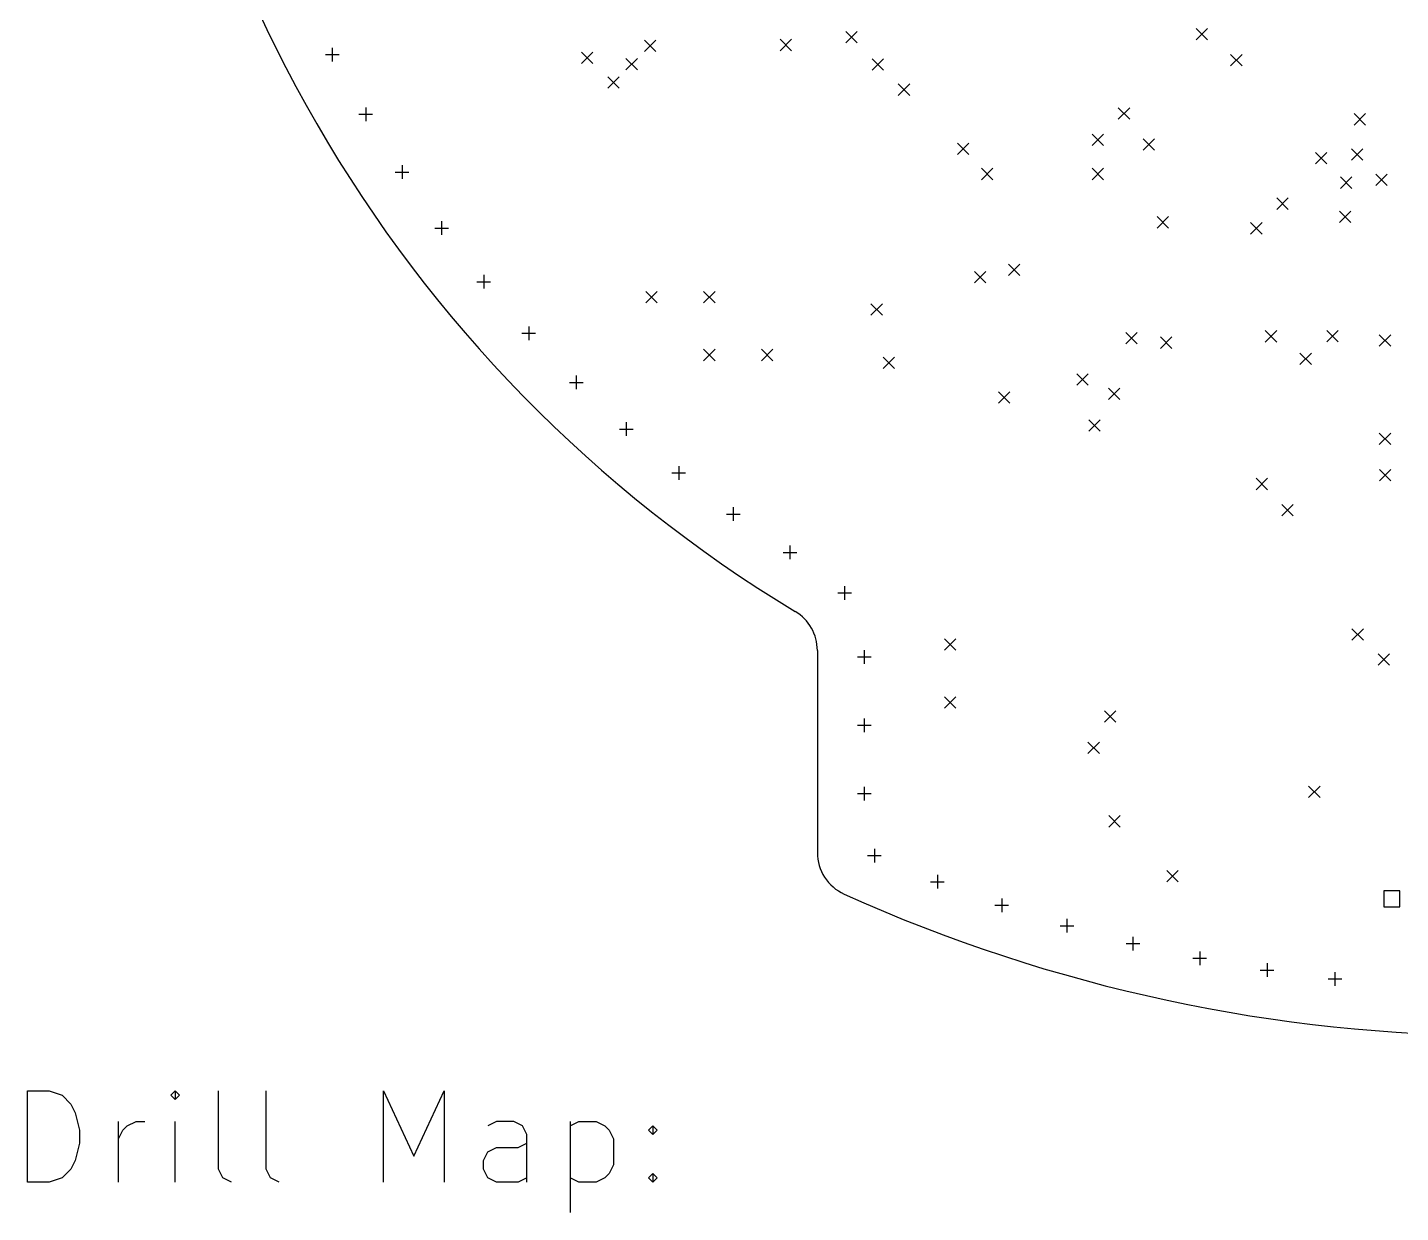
# Model space of a CAD drawing. Extents: x 112 to 184, y -158 to -48.
# Drawn here: x 116.18 to 146.29, y -128.88 to -102.88 of the extents above; entities that cross this region are included whole.
import ezdxf

# ---------------------------------------------------------------- set-up
doc = ezdxf.new("R2010")
doc.units = 0
doc.layers.add('BLACK', color=7, linetype='CONTINUOUS')

msp = doc.modelspace()

# ---------------------------------------------------------------- linework, layer by layer
at = {"layer": 'BLACK', "linetype": 'CONTINUOUS'}
for p, q in [((134.124946, -102.975554), (134.374946, -103.225554)), ((134.374946, -102.975554), (134.124946, -103.225554)), ((141.8054, -102.9051), (142.0554, -103.1551)), ((142.0554, -102.9051), (141.8054, -103.1551)), ((129.7054, -103.1651), (129.9554, -103.4151)), ((129.9554, -103.1651), (129.7054, -103.4151)), ((132.6854, -103.1451), (132.9354, -103.3951)), ((132.9354, -103.1451), (132.6854, -103.3951)), ((122.710779, -103.481102), (123.010779, -103.481102)), ((122.860779, -103.331102), (122.860779, -103.631102)), ((128.3254, -103.4251), (128.5754, -103.6751)), ((128.5754, -103.4251), (128.3254, -103.6751)), ((129.303082, -103.564154), (129.553082, -103.814154)), ((129.553082, -103.564154), (129.303082, -103.814154)), ((134.7004, -103.5751), (134.9504, -103.8251)), ((134.9504, -103.5751), (134.7004, -103.8251)), ((142.5654, -103.4751), (142.8154, -103.7251)), ((142.8154, -103.4751), (142.5654, -103.7251)), ((128.9054, -103.9651), (129.1554, -104.2151)), ((129.1554, -103.9651), (128.9054, -104.2151)), ((135.2754, -104.1251), (135.5254, -104.3751)), ((135.5254, -104.1251), (135.2754, -104.3751)), ((123.443345, -104.789858), (123.743345, -104.789858)), ((123.593345, -104.639858), (123.593345, -104.939858)), ((140.1004, -104.6501), (140.3504, -104.9001)), ((140.3504, -104.6501), (140.1004, -104.9001)), ((145.2754, -104.7751), (145.5254, -105.0251)), ((145.5254, -104.7751), (145.2754, -105.0251)), ((139.5254, -105.2251), (139.7754, -105.4751)), ((139.7754, -105.2251), (139.5254, -105.4751)), ((140.6454, -105.3251), (140.8954, -105.5751)), ((140.8954, -105.3251), (140.6454, -105.5751)), ((136.5754, -105.4251), (136.8254, -105.6751)), ((136.8254, -105.4251), (136.5754, -105.6751)), ((144.4254, -105.6251), (144.6754, -105.8751)), ((144.6754, -105.6251), (144.4254, -105.8751)), ((145.2154, -105.5451), (145.4654, -105.7951)), ((145.4654, -105.5451), (145.2154, -105.7951)), ((124.39271, -105.908918), (124.39271, -106.208918)), ((137.1004, -105.9751), (137.3504, -106.2251)), ((137.3504, -105.9751), (137.1004, -106.2251)), ((139.5254, -105.9751), (139.7754, -106.2251)), ((139.7754, -105.9751), (139.5254, -106.2251)), ((124.24271, -106.058918), (124.54271, -106.058918)), ((144.9754, -106.1651), (145.2254, -106.4151)), ((145.2254, -106.1651), (144.9754, -106.4151)), ((145.7504, -106.1001), (146.0004, -106.3501)), ((146.0004, -106.1001), (145.7504, -106.3501)), ((143.5754, -106.6251), (143.8254, -106.8751)), ((143.8254, -106.6251), (143.5754, -106.8751)), ((125.256725, -107.134877), (125.256725, -107.434877)), ((140.9554, -107.0351), (141.2054, -107.2851)), ((141.2054, -107.0351), (140.9554, -107.2851)), ((143.003418, -107.1667), (143.253418, -107.4167)), ((143.253418, -107.1667), (143.003418, -107.4167)), ((144.953994, -106.914297), (145.203994, -107.164297)), ((145.203994, -106.914297), (144.953994, -107.164297)), ((125.106725, -107.284877), (125.406725, -107.284877)), ((137.691667, -108.078833), (137.941667, -108.328833)), ((137.941667, -108.078833), (137.691667, -108.328833)), ((126.183079, -108.314442), (126.183079, -108.614442)), ((136.9454, -108.2351), (137.1954, -108.4851)), ((137.1954, -108.2351), (136.9454, -108.4851)), ((126.033079, -108.464442), (126.333079, -108.464442)), ((129.7354, -108.6751), (129.9854, -108.9251)), ((129.9854, -108.6751), (129.7354, -108.9251)), ((131.0054, -108.6751), (131.2554, -108.9251)), ((131.2554, -108.6751), (131.0054, -108.9251)), ((134.6754, -108.9451), (134.9254, -109.1951)), ((134.9254, -108.9451), (134.6754, -109.1951)), ((127.019273, -109.594442), (127.319273, -109.594442)), ((127.169273, -109.444442), (127.169273, -109.744442)), ((140.2654, -109.5751), (140.5154, -109.8251)), ((140.5154, -109.5751), (140.2654, -109.8251)), ((143.3254, -109.5351), (143.5754, -109.7851)), ((143.5754, -109.5351), (143.3254, -109.7851)), ((144.6754, -109.53465), (144.9254, -109.78465)), ((144.9254, -109.53465), (144.6754, -109.78465)), ((141.0254, -109.6751), (141.2754, -109.9251)), ((141.2754, -109.6751), (141.0254, -109.9251)), ((145.8254, -109.6251), (146.0754, -109.8751)), ((146.0754, -109.6251), (145.8254, -109.8751)), ((131.0054, -109.9451), (131.2554, -110.1951)), ((131.2554, -109.9451), (131.0054, -110.1951)), ((132.2754, -109.9451), (132.5254, -110.1951)), ((132.5254, -109.9451), (132.2754, -110.1951)), ((134.9454, -110.1151), (135.1954, -110.3651)), ((135.1954, -110.1151), (134.9454, -110.3651)), ((144.0854, -110.0306), (144.3354, -110.2806)), ((144.3354, -110.0306), (144.0854, -110.2806)), ((128.212672, -110.521858), (128.212672, -110.821858)), ((139.193535, -110.4851), (139.443535, -110.7351)), ((139.443535, -110.4851), (139.193535, -110.7351)), ((128.062672, -110.671858), (128.362672, -110.671858)), ((139.8854, -110.7951), (140.1354, -111.0451)), ((140.1354, -110.7951), (139.8854, -111.0451)), ((137.4754, -110.8751), (137.7254, -111.1251)), ((137.7254, -110.8751), (137.4754, -111.1251)), ((129.16047, -111.693787), (129.46047, -111.693787)), ((129.31047, -111.543787), (129.31047, -111.843787)), ((139.4554, -111.4906), (139.7054, -111.7406)), ((139.7054, -111.4906), (139.4554, -111.7406)), ((145.8254, -111.7851), (146.0754, -112.0351)), ((146.0754, -111.7851), (145.8254, -112.0351)), ((130.459717, -112.50749), (130.459717, -112.80749)), ((145.827325, -112.580708), (146.077325, -112.830708)), ((146.077325, -112.580708), (145.827325, -112.830708)), ((130.309717, -112.65749), (130.609717, -112.65749)), ((143.1254, -112.7751), (143.3754, -113.0251)), ((143.3754, -112.7751), (143.1254, -113.0251)), ((131.657334, -113.41038), (131.657334, -113.71038)), ((143.68822, -113.3506), (143.93822, -113.6006)), ((143.93822, -113.3506), (143.68822, -113.6006)), ((131.507334, -113.56038), (131.807334, -113.56038)), ((132.750105, -114.400034), (133.050105, -114.400034)), ((132.900105, -114.250034), (132.900105, -114.550034)), ((133.945814, -115.289815), (134.245814, -115.289815)), ((134.095814, -115.139815), (134.095814, -115.439815)), ((145.2254, -116.0751), (145.4754, -116.3251)), ((145.4754, -116.0751), (145.2254, -116.3251)), ((134.5304, -116.542305), (134.5304, -116.842305)), ((136.2854, -116.2951), (136.5354, -116.5451)), ((136.5354, -116.2951), (136.2854, -116.5451)), ((133.5004, -116.551943), (133.500401, -120.98397)), ((134.3804, -116.692305), (134.6804, -116.692305)), ((145.8004, -116.6251), (146.0504, -116.8751)), ((146.0504, -116.6251), (145.8004, -116.8751)), ((136.2854, -117.5651), (136.5354, -117.8151)), ((136.5354, -117.5651), (136.2854, -117.8151)), ((134.5304, -118.042307), (134.5304, -118.342307)), ((139.8004, -117.8751), (140.0504, -118.1251)), ((140.0504, -117.8751), (139.8004, -118.1251)), ((134.3804, -118.192307), (134.6804, -118.192307)), ((139.4354, -118.5651), (139.6854, -118.8151)), ((139.6854, -118.5651), (139.4354, -118.8151)), ((134.5304, -119.542309), (134.5304, -119.842309)), ((144.2754, -119.5251), (144.5254, -119.7751)), ((144.5254, -119.5251), (144.2754, -119.7751)), ((134.3804, -119.692309), (134.6804, -119.692309)), ((139.8954, -120.1751), (140.1454, -120.4251)), ((140.1454, -120.1751), (139.8954, -120.4251)), ((134.600131, -121.04977), (134.900131, -121.04977)), ((134.750131, -120.89977), (134.750131, -121.19977)), ((135.984941, -121.625911), (136.284941, -121.625911)), ((136.134941, -121.475911), (136.134941, -121.775911)), ((141.1654, -121.3751), (141.4154, -121.6251)), ((141.4154, -121.3751), (141.1654, -121.6251)), ((146.277178, -121.823322), (145.923622, -121.823322)), ((145.923622, -121.823322), (145.923622, -122.176878)), ((146.277178, -122.176878), (146.277178, -121.823322)), ((137.393842, -122.140322), (137.693842, -122.140322)), ((137.543842, -121.990322), (137.543842, -122.290322)), ((145.923622, -122.176878), (146.277178, -122.176878)), ((138.974093, -122.442007), (138.974093, -122.742007)), ((138.824093, -122.592007), (139.124093, -122.592007)), ((140.422902, -122.830077), (140.422902, -123.130077)), ((140.272902, -122.980077), (140.572902, -122.980077)), ((141.887432, -123.153778), (141.887432, -123.453778)), ((141.737432, -123.303778), (142.037432, -123.303778)), ((143.36483, -123.412478), (143.36483, -123.712478)), ((143.21483, -123.562478), (143.51483, -123.562478)), ((144.702214, -123.755671), (145.002214, -123.755671)), ((144.852214, -123.605671), (144.852214, -123.905671)), ((116.175336, -128.21494), (116.175336, -126.21494)), ((116.175336, -126.21494), (116.651526, -126.21494)), ((116.651526, -126.21494), (116.937241, -126.310178)), ((116.937241, -126.310178), (117.127717, -126.500654)), ((119.413431, -126.21494), (119.318193, -126.310178)), ((119.318193, -126.310178), (119.413431, -126.405416)), ((119.508669, -126.310178), (119.413431, -126.21494)), ((119.413431, -126.21494), (119.413431, -126.405416)), ((119.413431, -126.405416), (119.508669, -126.310178)), ((120.365812, -127.929225), (120.365812, -126.21494)), ((121.413431, -127.929225), (121.413431, -126.21494)), ((123.98486, -128.21494), (123.98486, -126.21494)), ((123.98486, -126.21494), (124.651527, -127.643511)), ((124.651527, -127.643511), (125.318193, -126.21494)), ((125.318193, -126.21494), (125.318193, -128.21494)), ((117.127717, -126.500654), (117.222955, -126.69113)), ((117.222955, -126.69113), (117.318193, -127.072082)), ((117.318193, -127.072082), (117.318193, -127.357797)), ((118.175336, -128.21494), (118.175336, -126.881606)), ((118.175336, -127.262559), (118.270574, -127.072082)), ((118.270574, -127.072082), (118.365812, -126.976844)), ((118.365812, -126.976844), (118.556288, -126.881606)), ((118.556288, -126.881606), (118.746765, -126.881606)), ((119.413431, -128.21494), (119.413431, -126.881606)), ((126.46105, -126.881606), (126.270574, -126.976844)), ((126.842003, -126.881606), (126.46105, -126.881606)), ((127.032479, -126.976844), (126.842003, -126.881606)), ((127.127717, -127.167321), (127.032479, -126.976844)), ((128.080098, -126.881606), (128.080098, -128.881606)), ((128.080098, -126.976844), (128.270574, -126.881606)), ((128.270574, -126.881606), (128.651527, -126.881606)), ((128.651527, -126.881606), (128.842003, -126.976844)), ((128.842003, -126.976844), (128.937241, -127.072082)), ((128.937241, -127.072082), (129.032479, -127.262559)), ((129.794384, -127.072082), (129.889622, -126.976844)), ((129.889622, -127.167321), (129.794384, -127.072082)), ((129.889622, -126.976844), (129.98486, -127.072082)), ((129.889622, -126.976844), (129.889622, -127.167321)), ((129.98486, -127.072082), (129.889622, -127.167321)), ((117.318193, -127.357797), (117.222955, -127.738749)), ((126.937241, -127.453035), (127.127717, -127.357797)), ((127.127717, -128.21494), (127.127717, -127.167321)), ((129.032479, -127.262559), (129.032479, -127.833987)), ((126.175336, -127.738749), (126.270574, -127.548273)), ((126.270574, -127.548273), (126.46105, -127.453035)), ((126.46105, -127.453035), (126.937241, -127.453035)), ((117.127717, -127.929225), (116.937241, -128.119702)), ((117.222955, -127.738749), (117.127717, -127.929225)), ((120.46105, -128.119702), (120.365812, -127.929225)), ((121.508669, -128.119702), (121.413431, -127.929225)), ((126.175336, -127.929225), (126.175336, -127.738749)), ((126.270574, -128.119702), (126.175336, -127.929225)), ((129.032479, -127.833987), (128.937241, -128.024463)), ((116.651526, -128.21494), (116.175336, -128.21494)), ((116.937241, -128.119702), (116.651526, -128.21494)), ((120.651526, -128.21494), (120.46105, -128.119702)), ((121.699145, -128.21494), (121.508669, -128.119702)), ((126.46105, -128.21494), (126.270574, -128.119702)), ((126.937241, -128.21494), (126.46105, -128.21494)), ((127.127717, -128.119702), (126.937241, -128.21494)), ((128.270574, -128.21494), (128.080098, -128.119702)), ((128.651527, -128.21494), (128.270574, -128.21494)), ((128.842003, -128.119702), (128.651527, -128.21494)), ((128.937241, -128.024463), (128.842003, -128.119702)), ((129.794384, -128.119702), (129.889622, -128.024463)), ((129.889622, -128.21494), (129.794384, -128.119702)), ((129.889622, -128.024463), (129.98486, -128.119702)), ((129.889622, -128.024463), (129.889622, -128.21494)), ((129.98486, -128.119702), (129.889622, -128.21494))]:
    msp.add_line(p, q, dxfattribs=at)
at = {"layer": 'BLACK'}
for centre, radius, start, end in [((148.5004, -90.0001), 30.000002, -178.9270432, -121.0729483), ((132.5003, -116.552), 1.000104, 0.0032655, 58.9239521), ((134.5004, -120.984), 0.999973, -180.0017189, -114.316467), ((148.5004, -90.0001), 35.000002, -114.3157376, -65.6842618)]:
    msp.add_arc(centre, radius, start, end, dxfattribs=at)

doc.saveas('drawing.dxf')
